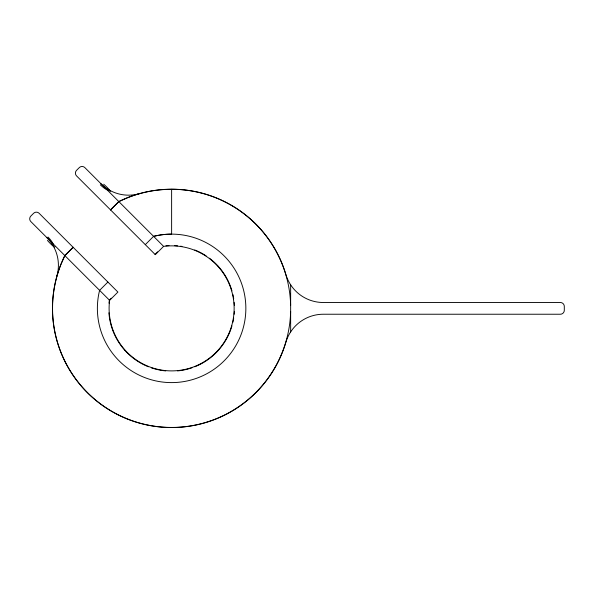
<?xml version="1.0" encoding="UTF-8"?>
<svg xmlns="http://www.w3.org/2000/svg" width="594" height="594" viewBox="0 0 594 594"><rect width="100%" height="100%" fill="white"/><g stroke="black" fill="none" stroke-linecap="round" stroke-linejoin="round"><path stroke-width="0.89" d="M73.084 247.253L64.798 255.539A119.171 119.171 0 0 0 128.126 419.327A119.171 119.171 0 0 0 285.885 342.211A39.07 39.07 0 0 1 323.351 314.233L560.394 314.233A3.906 3.906 0 0 0 564.3 310.328L564.3 306.422A3.906 3.906 0 0 0 560.394 302.509L323.351 302.509A39.07 39.07 0 0 1 285.885 274.532A119.171 119.171 0 0 0 118.785 201.552L110.499 209.838M73.166 247.334L64.88 255.62L60.907 264.545A119.075 119.075 0 0 0 147.795 425.037A119.075 119.075 0 0 0 290.644 311.434M110.573 209.92L118.867 201.633L127.22 197.891A118.978 118.978 0 0 1 171.621 189.315L171.621 234.133A74.339 74.339 0 0 0 157.707 235.447L153.586 236.353L145.3 244.646M107.893 282.061L99.599 290.347A74.235 74.235 0 0 0 165.555 382.358A74.235 74.235 0 0 0 245.604 302.301A74.235 74.235 0 0 0 153.594 236.353M111.271 298.188L109.355 300.096A62.689 62.689 0 0 0 109.021 303.192M155.056 254.395L157.603 251.849M109.615 300.356L117.909 292.07L39.13 213.298A3.906 3.906 0 0 0 33.606 213.298L30.843 216.06A3.906 3.906 0 0 0 30.843 221.584L109.615 300.356A62.519 62.519 0 0 0 168.941 370.834A62.519 62.519 0 0 0 234.081 305.695A62.519 62.519 0 0 0 163.602 246.369L84.831 167.597A3.906 3.906 0 0 0 79.306 167.597L76.544 170.359A3.906 3.906 0 0 0 76.544 175.891L155.316 254.663L163.602 246.369M290.644 284.823L290.644 331.927M139.211 193.696A39.07 39.07 0 0 1 100.95 183.724M46.963 237.711A39.07 39.07 0 0 1 56.935 275.965M171.621 189.286A119.075 119.075 0 0 1 290.644 305.316M165.919 245.819A62.845 62.845 0 0 1 169.023 245.619M174.599 245.634A62.845 62.845 0 0 1 177.554 245.842M180.494 246.191A62.845 62.845 0 0 1 181.957 246.413M194.765 249.977A62.845 62.845 0 0 1 206.133 255.88M209.415 258.19A62.845 62.845 0 0 1 211.308 259.667M194.743 366.788A62.86 62.86 0 0 0 213.721 355.012A62.348 62.348 0 0 0 220.329 348.025A62.86 62.86 0 0 0 231.942 325.898M191.966 367.805A62.86 62.86 0 0 1 177.532 370.916M165.704 370.916A62.86 62.86 0 0 1 151.27 367.805M148.493 366.788A62.86 62.86 0 0 1 131.95 357.098A62.348 62.348 0 0 1 124.992 350.46M124.955 350.445A62.86 62.86 0 0 1 108.917 312.808M234.37 311.33A62.86 62.86 0 0 1 234.162 314.285M233.702 317.953A62.86 62.86 0 0 1 232.87 322.319M218.25 266.268A62.86 62.86 0 0 1 231.942 290.845M232.87 294.431A62.86 62.86 0 0 1 233.702 298.789M234.162 302.465A62.86 62.86 0 0 1 234.37 305.413M211.271 259.667A62.363 62.363 0 0 1 218.243 266.283M48.047 237.058A12.355 3.928 44.1 0 1 53.653 245.27M108.509 190.407A12.355 3.928 45.9 0 1 100.304 184.801M103.675 184.192A12.363 1.537 39.9 0 1 110.113 191.669M54.915 246.866A12.363 1.537 50.1 0 1 47.438 240.429"/></g></svg>
